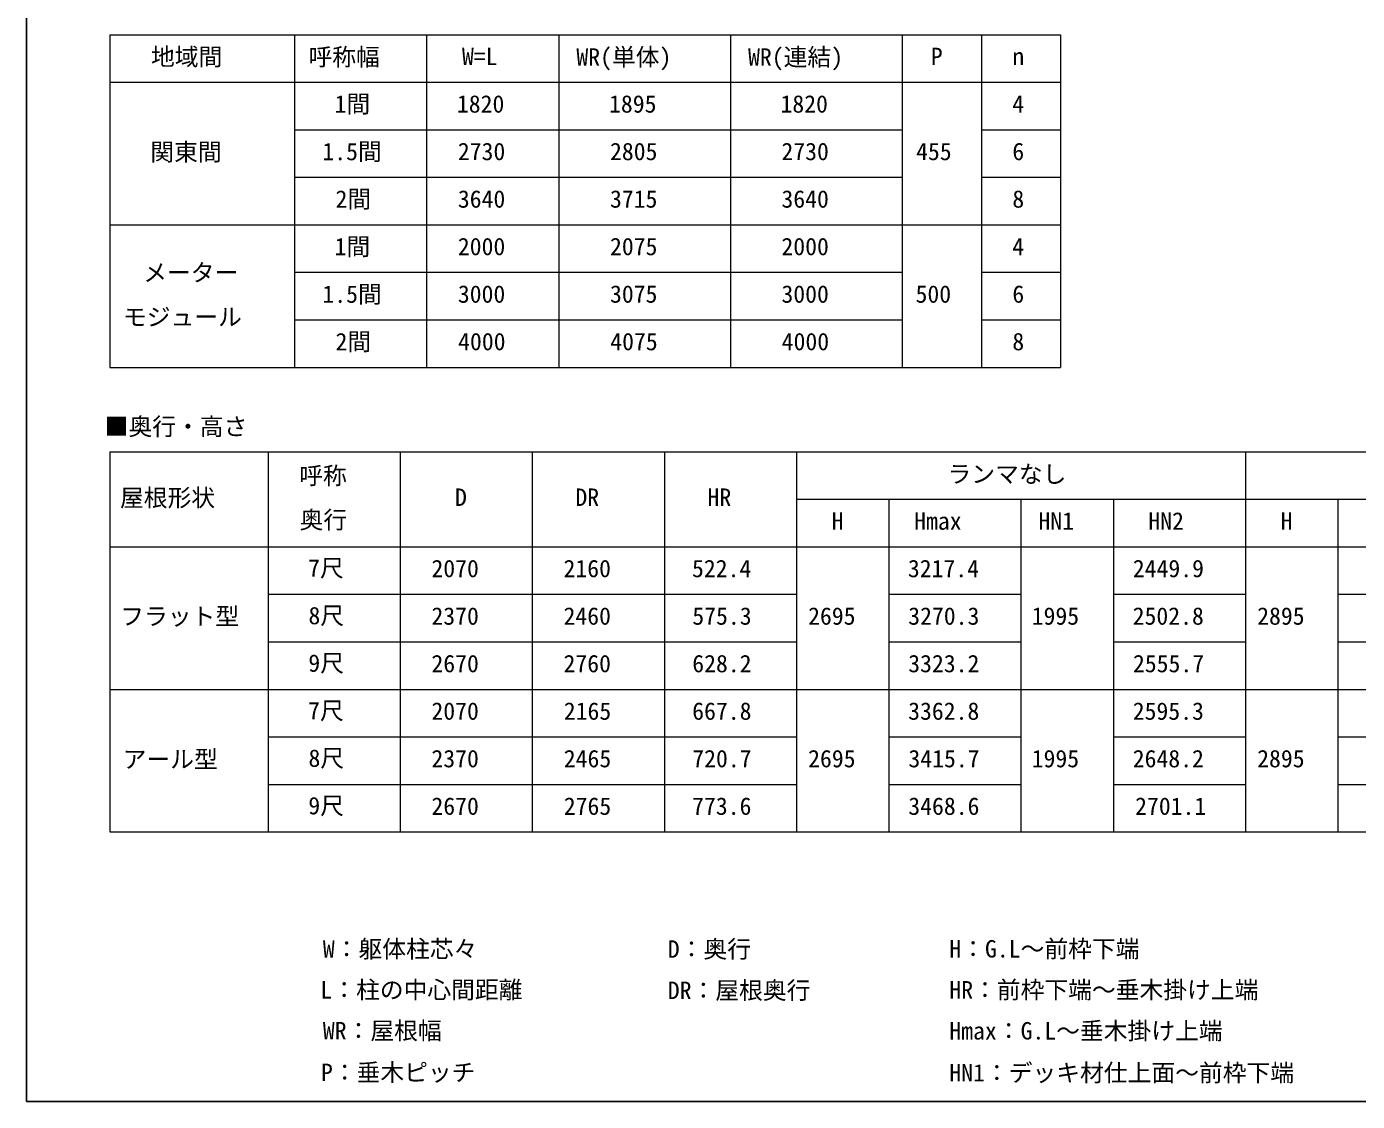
# Model space of a CAD drawing. Units: millimetres, scale not verified. Extents: x -10500 to 10500, y -15600 to 15524.
# Drawn here: x -10500 to -424, y -15600 to -7459 of the extents above; entities that cross this region are included whole.
import ezdxf
from ezdxf.enums import TextEntityAlignment as Align

# ---------------------------------------------------------------- set-up
doc = ezdxf.new("R2010")
doc.units = ezdxf.units.MM
doc.header["$LTSCALE"] = 80
doc.layers.add('0-1_TABLE1', color=7, linetype='Continuous', lineweight=18)
doc.layers.add('0-2_USER1', color=3, linetype='Continuous')
doc.layers.add('0-6_YKK_ZWAK', color=7, linetype='Continuous')
doc.styles.add('ＭＳ ゴシック', font='')
doc.styles.get('ＭＳ ゴシック').set_extended_font_data('MS Gothic')

msp = doc.modelspace()

# ---------------------------------------------------------------- linework, layer by layer
at = {"layer": '0-1_TABLE1'}
for p, q in [((-9871, -7520.5), (-2671, -7520.5)), ((-9871, -7520.5), (-9871, -10040.5)), ((-8471, -7520.5), (-8471, -10040.5)), ((-7471, -7520.5), (-7471, -10040.5)), ((-6471, -7520.5), (-6471, -10040.5)), ((-5171, -7520.5), (-5171, -10040.5)), ((-3871, -7520.5), (-3871, -10040.5)), ((-3271, -7520.5), (-3271, -10040.5)), ((-2671, -7520.5), (-2671, -10040.5)), ((-9871, -7880.5), (-2671, -7880.5)), ((-8471, -8240.5), (-3871, -8240.5)), ((-3271, -8240.5), (-2671, -8240.5)), ((-8471, -8600.5), (-3871, -8600.5)), ((-3271, -8600.5), (-2671, -8600.5)), ((-9871, -8960.5), (-2671, -8960.5)), ((-8471, -9320.5), (-3871, -9320.5)), ((-3271, -9320.5), (-2671, -9320.5)), ((-8471, -9680.5), (-3871, -9680.5)), ((-3271, -9680.5), (-2671, -9680.5)), ((-9871, -10040.5), (-2671, -10040.5)), ((-9871, -10679.5), (6229, -10679.5)), ((-9871, -10679.5), (-9871, -13559.5)), ((-8671, -10679.5), (-8671, -13559.5)), ((-7671, -10679.5), (-7671, -13559.5)), ((-6671, -10679.5), (-6671, -13559.5)), ((-5671, -10679.5), (-5671, -13559.5)), ((-4671, -10679.5), (-4671, -13559.5)), ((-1271, -10679.5), (-1271, -13559.5)), ((-4671, -11039.5), (5529, -11039.5)), ((-3971, -11039.5), (-3971, -13559.5)), ((-2971, -11039.5), (-2971, -13559.5)), ((-2271, -11039.5), (-2271, -13559.5)), ((-571, -11039.5), (-571, -13559.5)), ((-9871, -11399.5), (6229, -11399.5)), ((-8671, -11759.5), (-4671, -11759.5)), ((-3971, -11759.5), (-2971, -11759.5)), ((-2271, -11759.5), (-1271, -11759.5)), ((-571, -11759.5), (429, -11759.5)), ((-8671, -12119.5), (-4671, -12119.5)), ((-3971, -12119.5), (-2971, -12119.5)), ((-2271, -12119.5), (-1271, -12119.5)), ((-571, -12119.5), (429, -12119.5)), ((-9871, -12479.5), (6229, -12479.5)), ((-8671, -12839.5), (-4671, -12839.5)), ((-3971, -12839.5), (-2971, -12839.5)), ((-2271, -12839.5), (-1271, -12839.5)), ((-571, -12839.5), (429, -12839.5)), ((-8671, -13199.5), (-4671, -13199.5)), ((-3971, -13199.5), (-2971, -13199.5)), ((-2271, -13199.5), (-1271, -13199.5)), ((-571, -13199.5), (429, -13199.5)), ((-9871, -13559.5), (6229, -13559.5))]:
    msp.add_line(p, q, dxfattribs=at)
at = {"layer": '0-6_YKK_ZWAK'}
msp.add_line((-10500, 14999.5), (-10500, -15600.5), dxfattribs=at)
msp.add_lwpolyline([(-10500, -15600.5), (10500, -15600.5), (10500, 14999.5)], dxfattribs=at)

# ---------------------------------------------------------------- texts
at = {"layer": '0-1_TABLE1', "style": 'ＭＳ ゴシック'}
for s, p in [('地域間', (-9558.1, -7793.06)), ('呼称幅', (-8365.77, -7794.59)), ('W=L', (-7203.67, -7790.5)), ('WR(単体)', (-6337.48, -7795.1)), ('WR(連結)', (-5037.48, -7795.61)), ('P', (-3653.84, -7790.5)), ('n', (-3036.45, -7790.5)), ('1間', (-8168.39, -8151.01)), ('1820', (-7242.02, -8150.5)), ('1895', (-6089.98, -8150.5)), ('1820', (-4792.02, -8150.5)), ('4', (-3036.97, -8150.5)), ('関東間', (-9563.22, -8514.08)), ('1.5間', (-8260.43, -8511.01)), ('2730', (-7234.86, -8510.5)), ('2805', (-6082.82, -8510.5)), ('2730', (-4784.86, -8510.5)), ('455', (-3765.32, -8510.5)), ('6', (-3036.45, -8510.5)), ('2間', (-8161.23, -8871.01)), ('3640', (-7234.86, -8870.5)), ('3715', (-6082.82, -8870.5)), ('3640', (-4784.86, -8870.5)), ('8', (-3036.45, -8870.5)), ('1間', (-8168.39, -9231.01)), ('2000', (-7234.86, -9230.5)), ('2075', (-6082.82, -9230.5)), ('2000', (-4784.86, -9230.5)), ('4', (-3036.97, -9230.5)), ('メーター', (-9617.42, -9428.23)), ('1.5間', (-8260.43, -9591.01)), ('3000', (-7234.86, -9590.5)), ('3075', (-6082.82, -9590.5)), ('3000', (-4784.86, -9590.5)), ('500', (-3769.41, -9590.5)), ('6', (-3036.45, -9590.5)), ('モジュール', (-9770.32, -9764.02)), ('2間', (-8161.23, -9951.01)), ('4000', (-7232.82, -9950.5)), ('4075', (-6080.77, -9950.5)), ('4000', (-4782.82, -9950.5)), ('8', (-3036.45, -9950.5)), ('呼称', (-8435.89, -10966.2)), ('ランマなし', (-3527.36, -10954.1)), ('屋根形状', (-9793.1, -11133.59)), ('D', (-7256.4, -11129.5)), ('DR', (-6344.86, -11129.5)), ('HR', (-5344.35, -11129.5)), ('奥行', (-8433.33, -11300.98)), ('H', (-4404.86, -11309.5)), ('Hmax', (-3779.86, -11309.5)), ('HN1', (-2838.84, -11309.5)), ('HN2', (-2006.74, -11309.5)), ('H', (-1004.86, -11309.5)), ('7尺', (-8368.39, -11665.92)), ('2070', (-7434.86, -11669.5)), ('2160', (-6434.86, -11669.5)), ('522.4', (-5461.97, -11669.5)), ('3217.4', (-3827.42, -11669.5)), ('2449.9', (-2124.35, -11669.5)), ('フラット型', (-9791.06, -12031.55)), ('8尺', (-8365.83, -12025.92)), ('2370', (-7434.86, -12029.5)), ('2460', (-6434.86, -12029.5)), ('575.3', (-5459.41, -12029.5)), ('2695', (-4582.82, -12029.5)), ('3270.3', (-3824.86, -12029.5)), ('1995', (-2889.98, -12029.5)), ('2502.8', (-2125.37, -12029.5)), ('2895', (-1182.82, -12029.5)), ('9尺', (-8366.85, -12385.92)), ('2670', (-7434.86, -12389.5)), ('2760', (-6434.86, -12389.5)), ('628.2', (-5459.92, -12389.5)), ('3323.2', (-3824.86, -12389.5)), ('2555.7', (-2123.33, -12389.5)), ('7尺', (-8368.39, -12745.92)), ('2070', (-7434.86, -12749.5)), ('2165', (-6432.82, -12749.5)), ('667.8', (-5460.43, -12749.5)), ('3362.8', (-3825.37, -12749.5)), ('2595.3', (-2124.86, -12749.5)), ('アール型', (-9772.65, -13114.1)), ('8尺', (-8365.83, -13105.92)), ('2370', (-7434.86, -13109.5)), ('2465', (-6432.82, -13109.5)), ('720.7', (-5459.92, -13109.5)), ('2695', (-4582.82, -13109.5)), ('3415.7', (-3823.33, -13109.5)), ('1995', (-2889.98, -13109.5)), ('2648.2', (-2124.86, -13109.5)), ('2895', (-1182.82, -13109.5)), ('9尺', (-8366.85, -13465.92)), ('2670', (-7434.86, -13469.5)), ('2765', (-6432.82, -13469.5)), ('773.6', (-5460.94, -13469.5)), ('3468.6', (-3824.35, -13469.5)), ('2701.1', (-2106.97, -13469.5))]:
    msp.add_text(s, height=132, dxfattribs=at).set_placement(p, align=Align.BOTTOM_LEFT)
at = {"layer": '0-2_USER1', "style": 'ＭＳ ゴシック'}
for s, p in [('■奥行・高さ', (-9908.84, -10594.27)), ('W：躯体柱芯々', (-8257.05, -14551.25)), ('D：奥行', (-5645.39, -14552.27)), ('H：G.L～前枠下端', (-3513.41, -14550.23)), ('L：柱の中心間距離', (-8275.45, -14860.7)), ('DR：屋根奥行', (-5645.39, -14864.73)), ('HR：前枠下端～垂木掛け上端', (-3513.41, -14860.77)), ('WR：屋根幅', (-8257.05, -15170.3)), ('Hmax：G.L～垂木掛け上端', (-3513.41, -15171.32)), ('P：垂木ピッチ', (-8271.36, -15486.02)), ('HN1：デッキ材仕上面～前枠下端', (-3513.41, -15489.02))]:
    msp.add_text(s, height=132, dxfattribs=at).set_placement(p, align=Align.BOTTOM_LEFT)

doc.saveas('drawing.dxf')
